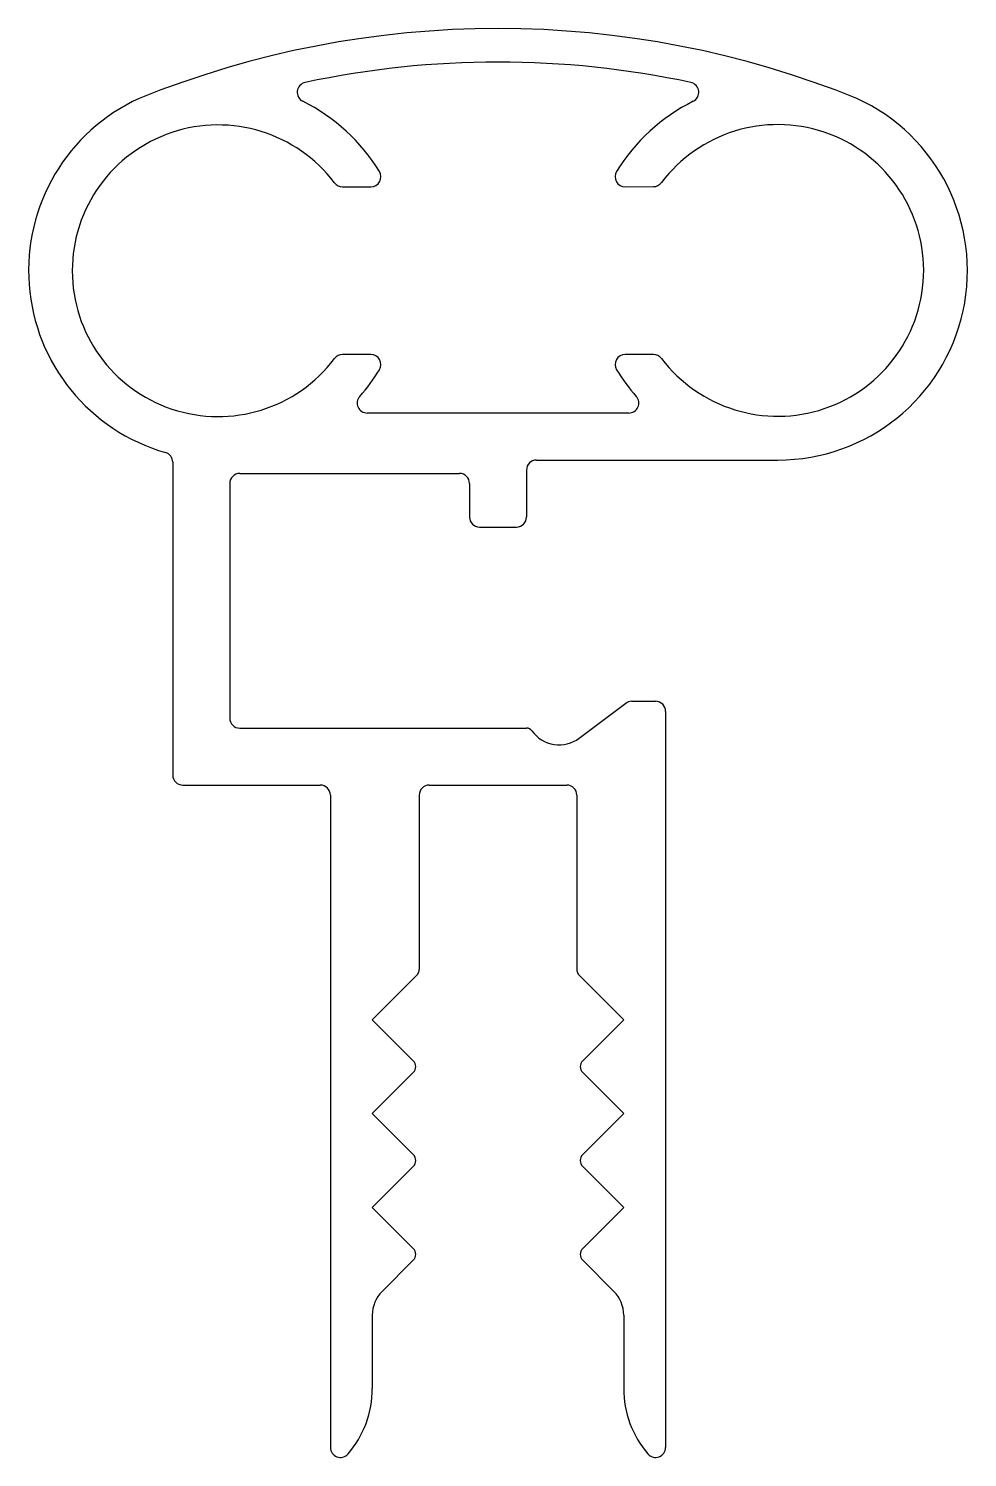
# Model space of a CAD drawing. Extents: x 2161.8 to 2189.8, y 1497.7 to 1540.4.
import ezdxf

# ---------------------------------------------------------------- set-up
doc = ezdxf.new("R2010")
doc.units = 0
doc.layers.get('0').update_dxf_attribs({"linetype": 'CONTINUOUS'})

msp = doc.modelspace()

# ---------------------------------------------------------------- linework, layer by layer
for p, q in [((2171.211, 1535.631), (2172.057, 1535.631)), ((2179.642, 1535.631), (2180.484, 1535.637)), ((2172.056, 1530.631), (2171.212, 1530.627)), ((2180.486, 1530.631), (2179.64, 1530.631)), ((2179.749, 1528.881), (2171.948, 1528.881)), ((2176.999, 1527.481), (2184.199, 1527.481)), ((2166.149, 1527.414), (2166.149, 1518.081)), ((2168.149, 1527.081), (2174.699, 1527.081)), ((2176.699, 1527.181), (2176.699, 1525.781)), ((2167.849, 1526.781), (2167.849, 1519.781)), ((2174.999, 1526.781), (2174.999, 1525.781)), ((2175.299, 1525.481), (2176.399, 1525.481)), ((2178.273, 1519.181), (2179.66, 1520.221)), ((2179.84, 1520.281), (2180.549, 1520.281)), ((2180.849, 1519.981), (2180.849, 1498.022)), ((2168.149, 1519.481), (2176.699, 1519.481)), ((2166.449, 1517.781), (2170.549, 1517.781)), ((2173.799, 1517.781), (2177.899, 1517.781)), ((2170.849, 1517.481), (2170.849, 1498.022)), ((2173.499, 1517.481), (2173.499, 1512.284)), ((2178.199, 1517.481), (2178.199, 1512.284)), ((2172.099, 1510.781), (2173.425, 1512.108)), ((2179.599, 1510.781), (2178.272, 1512.108)), ((2172.099, 1510.781), (2173.322, 1509.558)), ((2179.599, 1510.781), (2178.375, 1509.558)), ((2172.099, 1507.981), (2173.322, 1509.204)), ((2179.599, 1507.981), (2178.375, 1509.204)), ((2172.099, 1507.981), (2173.322, 1506.758)), ((2179.599, 1507.981), (2178.375, 1506.758)), ((2172.099, 1505.181), (2173.322, 1506.404)), ((2179.599, 1505.181), (2178.375, 1506.404)), ((2172.099, 1505.181), (2173.322, 1503.958)), ((2179.599, 1505.181), (2178.375, 1503.958)), ((2172.392, 1502.674), (2173.322, 1503.604)), ((2179.306, 1502.674), (2178.375, 1503.604)), ((2172.099, 1501.967), (2172.099, 1499.779)), ((2179.599, 1501.967), (2179.599, 1499.779))]:
    msp.add_line(p, q)
for centre, radius, start, end in [((2175.849, 1511.841), 28.512, 67.9609, 112.0391), ((2175.849, 1511.841), 27.512, 77.9357, 102.0643), ((2170.161, 1538.452), 0.3, 102.0643, 243.4183), ((2181.536, 1538.452), 0.3, 296.5817, 77.9357), ((2167.499, 1533.131), 5.65, 114.5641, 253.9002), ((2167.499, 1533.131), 5.65, 31.5582, 63.4183), ((2184.199, 1533.131), 5.65, 116.5817, 148.4418), ((2184.199, 1533.131), 5.65, 270, 65.4359), ((2167.501, 1533.127), 4.35, 37.0747, 322.9759), ((2184.194, 1533.137), 4.35, 217.1235, 142.9759), ((2172.057, 1535.931), 0.3, 270, 31.5582), ((2179.64, 1535.931), 0.3, 148.4418, 270.4382), ((2171.211, 1535.931), 0.3, 217.0747, 270), ((2180.481, 1535.937), 0.3, 270.4382, 322.9759), ((2171.214, 1530.327), 0.3, 90.2225, 142.9759), ((2172.057, 1530.331), 0.3, 328.4418, 90.2225), ((2179.64, 1530.331), 0.3, 90, 211.5582), ((2180.486, 1530.331), 0.3, 37.1235, 90), ((2167.499, 1533.131), 5.65, 318.4046, 328.4418), ((2184.199, 1533.131), 5.65, 211.5582, 221.5954), ((2171.948, 1529.181), 0.3, 138.4046, 270), ((2179.749, 1529.181), 0.3, 270, 41.5954), ((2165.849, 1527.414), 0.3, 0, 73.9002), ((2176.999, 1527.181), 0.3, 90, 180), ((2168.149, 1526.781), 0.3, 90, 180), ((2174.699, 1526.781), 0.3, 0, 90), ((2175.299, 1525.781), 0.3, 180, 270), ((2176.399, 1525.781), 0.3, 270, 0), ((2179.84, 1519.981), 0.3, 90, 126.8757), ((2180.549, 1519.981), 0.3, 0, 90), ((2168.149, 1519.781), 0.3, 180, 270), ((2176.699, 1519.281), 0.2, 35.6853, 90), ((2177.673, 1519.981), 1, 215.6853, 306.8757), ((2166.449, 1518.081), 0.3, 180, 270), ((2170.549, 1517.481), 0.3, 0, 90), ((2173.799, 1517.481), 0.3, 90, 180), ((2177.899, 1517.481), 0.3, 0, 90), ((2173.249, 1512.284), 0.25, 315, 360), ((2178.449, 1512.284), 0.25, 180, 225), ((2173.145, 1509.381), 0.25, 315, 45), ((2178.552, 1509.381), 0.25, 135, 225), ((2173.145, 1506.581), 0.25, 315, 45), ((2178.552, 1506.581), 0.25, 135, 225), ((2173.145, 1503.781), 0.25, 315, 45), ((2178.552, 1503.781), 0.25, 135, 225), ((2173.099, 1501.967), 1, 135, 180), ((2178.599, 1501.967), 1, 0, 45), ((2169.101, 1499.779), 2.998, 319.3816, 0), ((2182.596, 1499.779), 2.998, 180, 220.6177), ((2171.149, 1498.022), 0.3, 180, 319.3816), ((2180.549, 1498.022), 0.3, 220.6177, 0)]:
    msp.add_arc(centre, radius, start, end)

doc.saveas('drawing.dxf')
